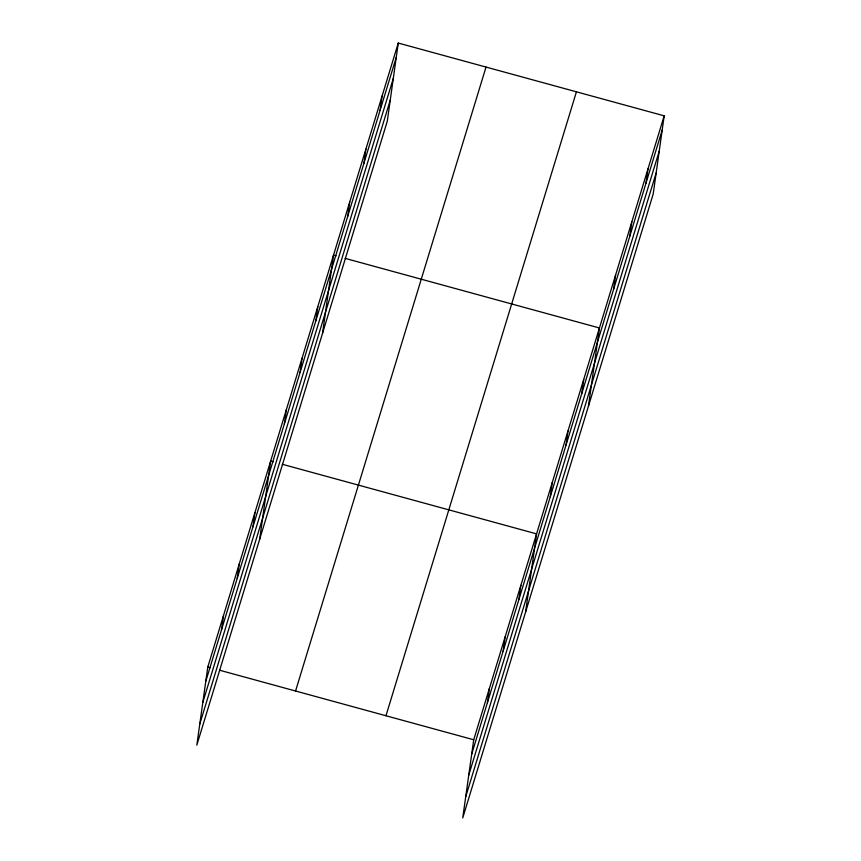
<?xml version="1.0" encoding="UTF-8"?>
<svg xmlns="http://www.w3.org/2000/svg" width="861" height="861" viewBox="0 0 861 861"><rect width="100%" height="100%" fill="white"/><g stroke="black" fill="none" stroke-linecap="round" stroke-linejoin="round"><path stroke-width="1.29" d="M398.266 43.05L207.802 666.984L196.814 745.163L387.278 121.229L398.266 43.05L664.186 115.837L653.198 194.016L462.734 817.95L473.722 739.771L664.186 115.837M221.503 629.843L223.516 615.507M237.216 578.366L239.229 564.041M252.93 526.889L254.942 512.564M259.667 539.266L270.655 461.087L273.238 461.797M284.356 423.946L286.369 409.61M300.069 372.469L302.082 358.133M315.783 320.992L317.795 306.667M322.52 333.368L333.508 255.19L336.091 255.9M347.683 216.477L349.706 202.152M363.88 163.45L365.893 149.114M380.067 110.412L382.08 96.088M487.423 702.63L489.435 688.294M503.136 651.153L505.149 636.817M518.849 599.676L520.862 585.351M525.587 612.053L536.575 533.874L282.268 464.262M550.276 496.722L552.288 482.397M565.989 445.255L568.002 430.92M581.702 393.778L583.715 379.453M588.44 406.155L599.428 327.976L345.121 258.365M613.602 289.264L615.615 274.939M629.789 236.237L631.802 221.901M645.976 183.199L647.989 168.874M205.79 681.32L396.254 57.375M202.83 702.382L393.294 78.448M199.774 724.09L390.248 100.156M295.56 691.006L486.024 67.072M385.965 715.749L576.429 91.815M471.71 754.096L662.174 130.162M468.739 775.169L659.203 151.235M465.693 796.877L656.157 172.943M207.802 666.984L210.385 667.695M219.415 670.17L473.722 739.771"/></g></svg>
